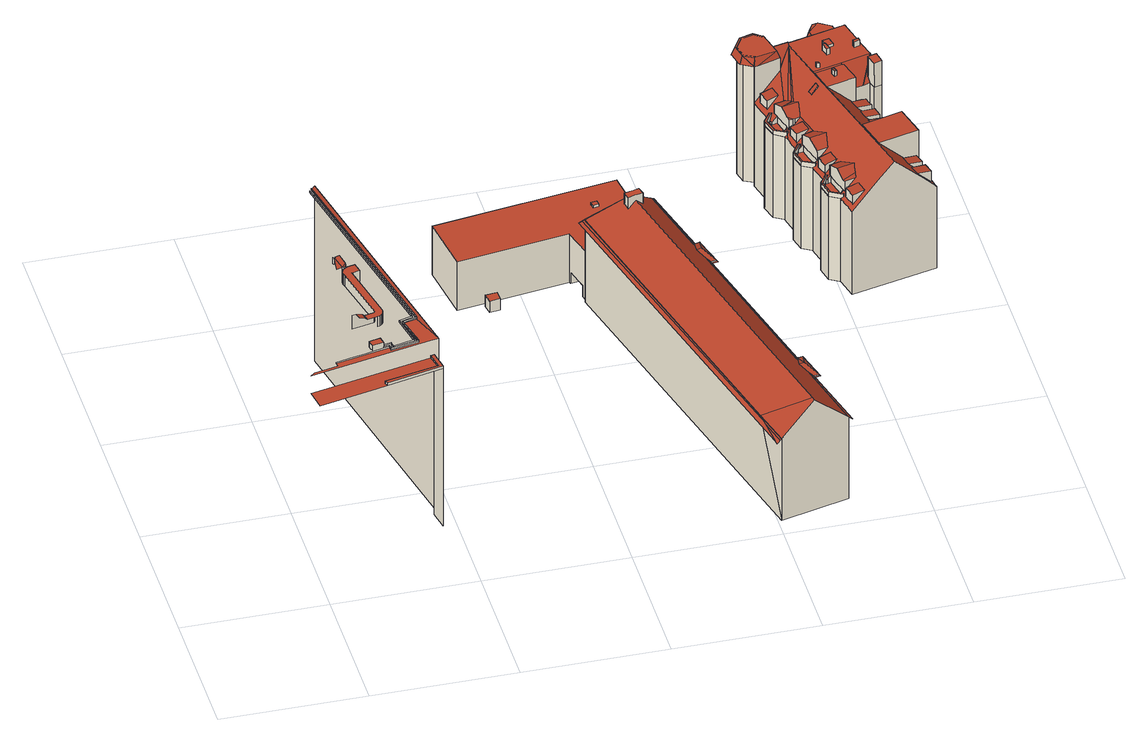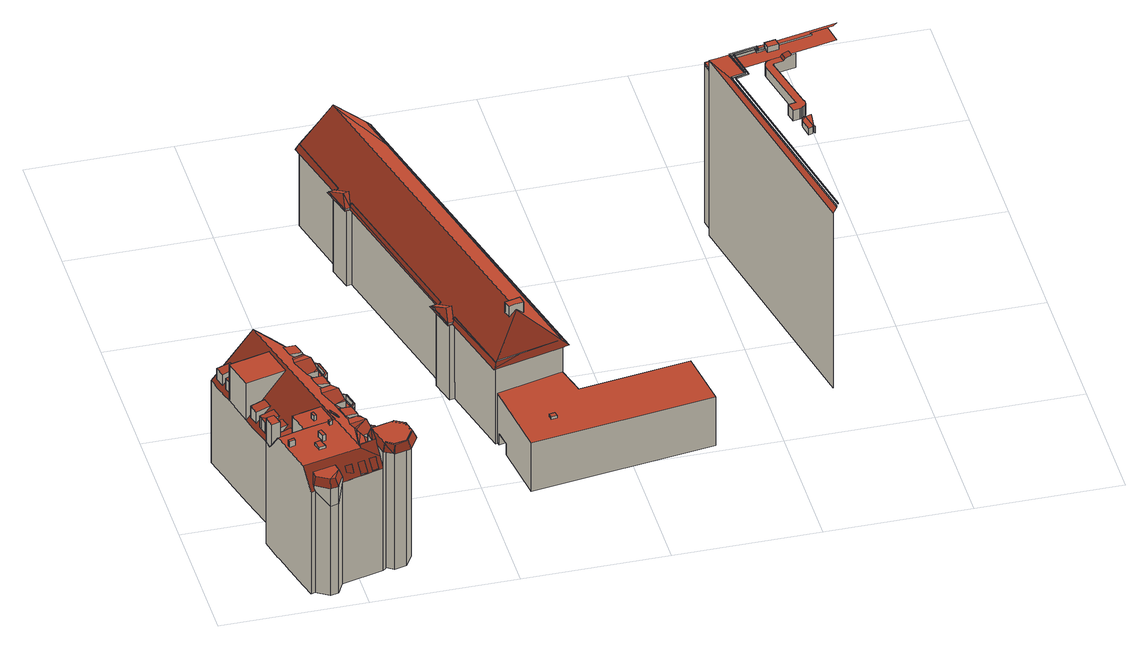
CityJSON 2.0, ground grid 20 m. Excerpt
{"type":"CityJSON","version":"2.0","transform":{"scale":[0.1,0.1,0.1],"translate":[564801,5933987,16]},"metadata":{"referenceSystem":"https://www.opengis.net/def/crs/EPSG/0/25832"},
"CityObjects":{
"building1":{"type":"Building","attributes":{"Grundfläche 2D":"1998.217395","Grundhöhe NN":"16.995"},"children":["building1-1","building1-2"],"geometry":[{"type":"MultiSurface","lod":"3","boundaries":[[[0,1,2,3,4,5,6,7]],[[8,9,10,11,12,13,14,15,16]],[[17,18,19,20]],[[21,22,23,24,25,20,19,26,27]],[[18,28,26,19]],[[9,8,29,30]],[[31,32,33,34,35,36,16,15,14,37,38,39,40,41]],[[42,43,44,45,46,47]],[[48,49,8,16,36,35]],[[8,49,48,50,51,29]],[[46,45,52,53,54,55]],[[56,57,58,59]],[[60,21,27,61]],[[57,62,63,58]],[[48,64,65,50]],[[62,66,67,63]],[[68,60,61,69]],[[53,70,71,54]],[[66,72,73,67]],[[74,68,69,75]],[[76,74,75,77]],[[78,76,77,79]],[[72,80,81,73]],[[82,83,84,79,77,75,69,61,27,26,28,59,58,63,67,73,81,85,86,87,88,89,90,91,92]],[[85,81,80,93]],[[94,78,79,84]],[[93,95,86,85]],[[48,35,34,64]],[[96,94,84,83]],[[97,87,86,95]],[[98,99,100]],[[101,96,83,82]],[[97,102,88,87]],[[102,103,89,88]],[[104,105,106,98]],[[107,108,109,110,111,99]],[[112,101,82,92]],[[105,113,114,106]],[[115,107,99,116]],[[117,118,116,99,98]],[[119,115,116,120]],[[113,121,122,114]],[[103,123,90,89]],[[124,117,98,106,114,122,125,126]],[[121,127,125,122]],[[120,116,118]],[[127,128,126,125]],[[129,119,120,118]],[[130,71,70,131]],[[128,132,124,126]],[[132,133,117,124]],[[134,112,92,91]],[[133,129,118,117]],[[64,135,136,65]],[[135,64,34,32]],[[123,134,91,90]],[[135,137,138,136]],[[139,130,131,140]],[[135,32,31,137]],[[6,5,141,142]],[[140,143,144,139]],[[137,145,146,147,148,138]],[[146,145,137,31,149,150]],[[149,31,41,151,150]],[[151,41,152,153]]],"semantics":{"surfaces":[{"type":"RoofSurface"},{"type":"WallSurface"}],"values":[0,1,0,1,0,1,0,1,1,1,1,1,1,1,1,1,1,1,1,1,1,1,1,0,1,1,1,1,1,1,0,1,1,1,1,1,1,1,1,0,1,1,1,0,1,0,1,1,1,1,1,1,1,1,1,1,1,1,1,1,1,1,1,0,1]}}]},
"building1-1":{"type":"BuildingInstallation","parents":["building1"],"geometry":[{"type":"MultiSurface","lod":"3","boundaries":[[[154,155,156,157,158]],[[154,158,159,160]],[[161,162,163,156,155,154,160]],[[10,9,30,157,156,163]],[[158,157,30,43,42,159]]],"semantics":{"surfaces":[{"type":"RoofSurface"},{"type":"WallSurface"}],"values":[0,1,1,1,1]}}]},
"building1-2":{"type":"BuildingInstallation","parents":["building1"],"geometry":[{"type":"MultiSurface","lod":"3","boundaries":[[[164,165,166,167,168,169]],[[7,165,164,6]],[[7,170,166,165]],[[167,166,170,171]],[[171,4,168,167]],[[4,5,169,168]],[[5,6,164,169]]],"semantics":{"surfaces":[{"type":"RoofSurface"},{"type":"WallSurface"}],"values":[0,1,1,1,1,1,1]}}]},
"building2":{"type":"Building","attributes":{"Grundfläche 2D":"2.170431","Grundhöhe NN":"19.262"},"geometry":[{"type":"Solid","lod":"3","boundaries":[[[[172,173,174,175]],[[176,177,175,174]],[[177,178,172,175]],[[178,179,173,172]],[[179,176,174,173]],[[179,178,177,176]]]],"semantics":{"surfaces":[{"type":"RoofSurface"},{"type":"WallSurface"},{"type":"GroundSurface"}],"values":[[0,1,1,1,1,2]]}}]},
"building3":{"type":"Building","attributes":{"Grundfläche 2D":"220.768104","Grundhöhe NN":"19.262"},"children":["building3-1"],"geometry":[{"type":"Solid","lod":"3","boundaries":[[[[180,181,182,183,184,185]],[[186,187,188,189,190,183,182,191]],[[184,183,190,192]],[[185,184,192,193]],[[180,185,193,194]],[[195,196,197,198,199,181,180,194]],[[182,181,199,191]],[[196,195,189,188]],[[187,186,198,197]],[[186,191,199,198]],[[192,190,189,195,194,193]],[[188,187,197,196]]]],"semantics":{"surfaces":[{"type":"RoofSurface"},{"type":"WallSurface"},{"type":"GroundSurface"},{"type":"OuterCeilingSurface"}],"values":[[0,1,1,1,1,1,1,1,1,2,2,3]]}}]},
"building3-1":{"type":"BuildingInstallation","parents":["building3"],"geometry":[{"type":"MultiSurface","lod":"3","boundaries":[[[200,201,202,203]],[[203,202,204,205]],[[205,206,200,203]],[[206,207,201,200]],[[202,201,207,204]]],"semantics":{"surfaces":[{"type":"RoofSurface"},{"type":"WallSurface"}],"values":[0,1,1,1,1]}}]},
"building4":{"type":"Building","attributes":{"Grundfläche 2D":"522.769428","Grundhöhe NN":"18.954"},"children":["building4-1","building4-2","building4-3"],"geometry":[{"type":"Solid","lod":"3","boundaries":[[[[208,209,210,211,212,213,214,215]],[[208,215,214,216,217,218]],[[210,211,210,209]],[[219,220,221,222,223,224,225,226,227,228,229,230,211,210,209,208,218,231,232,233,234,235]],[[221,220,219,235,234,236,237,222]],[[225,224,223,238,239,228,227,226]],[[240,241,213,212,211,230,229,242,243]],[[244,245,246,247]],[[248,249,250,251,252,212,253,254,230,244,247,255]],[[215,252,251,256]],[[256,217,215]],[[232,231,218,217,256,257]],[[258,232,257,259]],[[260,261,219,258,259,262]],[[263,261,260,264]],[[265,266,267,220,263,264,268]],[[269,266,265,270]],[[271,272,225,269,270,273]],[[274,272,271,275]],[[246,245,226,274,275]],[[264,260,262,259,257,256,251,250,249,248,255,247,246,275,271,273,270,265,268]],[[215,214,213,212,252]],[[240,243,242,229,230,254,253,212,213,241]],[[215,217,216,214]],[[234,233,232,258,219,235]],[[235,219,261,263,220,221,222,237,236,234]],[[224,223,222,221,220,267,266,269,225]],[[227,228,239,238,223,224,225,272,274,226]],[[230,229,228,227,226,245,244]]]],"semantics":{"surfaces":[{"type":"RoofSurface"},{"type":"WallSurface"},{"type":"GroundSurface"}],"values":[[0,0,0,0,0,0,0,1,1,1,1,1,1,1,1,1,1,1,1,1,2,0,0,0,0,0,0,0,0]]}}]},
"building4-1":{"type":"BuildingInstallation","parents":["building4"],"geometry":[{"type":"MultiSurface","lod":"3","boundaries":[[[276,277,278,279]],[[277,280,278]],[[281,282,283,278,280]],[[279,278,283]],[[279,283,284,285]],[[286,277,276,279,285,221]],[[282,281,235,284,283]]],"semantics":{"surfaces":[{"type":"RoofSurface"},{"type":"WallSurface"}],"values":[0,0,0,0,1,1,1]}}]},
"building4-2":{"type":"BuildingInstallation","parents":["building4"],"geometry":[{"type":"MultiSurface","lod":"3","boundaries":[[[287,288,289,290,291,292,293,294]],[[289,288,295,296]],[[296,297,209,298,299,292,291,290,289]],[[299,300,293,292]],[[210,295,288,287,294,293,300,301]]],"semantics":{"surfaces":[{"type":"RoofSurface"},{"type":"WallSurface"}],"values":[0,1,1,1,1]}}]},
"building4-3":{"type":"BuildingInstallation","parents":["building4"],"geometry":[{"type":"MultiSurface","lod":"3","boundaries":[[[302,303,304,305,306]],[[307,308,306,305,304]],[[309,304,303,310,311]],[[307,304,309]],[[302,306,312,227]],[[224,313,309,311,310]],[[307,309,313,312,306,308]]],"semantics":{"surfaces":[{"type":"RoofSurface"},{"type":"WallSurface"}],"values":[0,0,0,0,1,1,1]}}]},
"building5":{"type":"Building","attributes":{"Grundfläche 2D":"414.842397","Grundhöhe NN":"18.478"},"children":["building5-1","building5-2","building5-3","building5-4","building5-5","building5-6","building5-7","building5-8","building5-9","building5-10","building5-11","building5-12","building5-13","building5-14","building5-15","building5-16","building5-17","building5-18","building5-19","building5-20","building5-21","building5-22","building5-23","building5-24","building5-25","building5-26"],"geometry":[{"type":"MultiSurface","lod":"3","boundaries":[[[314,315,316]],[[317,318,319,320,321,322,315,314]],[[323,324,320,319,325,326]],[[327,328,326,325,329]],[[330,331,332,333,334,335]],[[336,337,338,339,340,341,342,343,344,345,346,347]],[[348,349,350,351,352,353,354,355]],[[351,350,356,357,358,339,340,339,338,359,360,352]],[[332,361,362,363]],[[332,345,344,364,361]],[[365,366,348,355,354,353,367,368]],[[332,363,369]],[[370,371,372,365,368,367,353,373,374,375,376,377,378,379,380,381,382,383,370,384]],[[385,386,387,388,378,389,390,391]],[[379,378,388,392,393,394]],[[395,396,397,398,399,400,401,402,403,404]],[[396,395,404,405,406,407,408,409,410,411,412,413,414,332,369,415,382,381,416,417,418,419,420,421,385,391,422,423,424,401,400,425,426,427,428,429,430,431,321,320,324,323,326,328,327,432,433]],[[434,435,434,436]],[[436,437,436,434,435,438,439,440,441,442,443,444,445,446,447,414,448,449,450,451,452,453,454,455,456,457,458,459,460,461,462,463,435,434]],[[434,436,437,436]],[[464,465,466,467,332,447,468,469,470,471,472]],[[332,331,345]],[[473,474,473,475]],[[465,476,477,478,479,480,481,482,483,484,485,486,487,488,475,473,474,489,490,491,466]],[[466,491,492,335,334,333]],[[381,380,493,494]],[[494,495,416,381]],[[496,497,417,416,495]],[[454,498,499,455]],[[500,501,502,503,504,505,506,446,445,444,507,508],[509,510,511,512,513]],[[415,514,515,516,517,518,382]],[[519,520,521,517,516]],[[363,362,361,364,522,523,514]],[[514,415,369]],[[514,369,363]],[[524,525,485,484]],[[526,525,524,527,528]],[[482,481,529,530,524,484,483]],[[530,527,524]],[[531,529,481,480]],[[531,532,530,529]],[[532,528,527,530]],[[533,470,534]],[[535,470,533,534,536,537]],[[505,504,503,538,539,534,470,469,468]],[[468,447,446,506,505]],[[536,540,541,537]],[[542,543,544]],[[545,546,544,543,547]],[[545,548,544,546]],[[542,549,550,543]],[[549,551,552,550]],[[553,554,555,556,552,551]],[[555,557,556]],[[556,557,558]],[[335,559,330]],[[559,560,561,330]],[[335,492,548,545,559]],[[556,558,562,559,545,547,543,550,552]],[[558,557,563,559,562]],[[563,560,559]],[[414,447,332]],[[560,345,331,330,561]],[[548,492,491,490]],[[333,332,467,466]],[[560,563,557,347,346,345]],[[429,428,314,316]],[[428,564,565,433,432,329,325,319,318,317,314]],[[327,329,432]],[[431,430,429,316,315,322,321]],[[494,493,379,394,566,567,419,496,495]],[[417,497,496,419,418]],[[493,380,379]],[[456,455,499]],[[498,454,453]],[[453,456,499,498]],[[441,440,439,500,508,507,444,443,442]],[[439,438,435,568,539,538,503,502,501,500]],[[343,342,569,366,365,372,520,519,516,515,514,523,522]],[[370,517,521,520,372,371]],[[518,517,370,383]],[[382,518,383]],[[522,364,344,343]],[[485,525,486]],[[479,531,480]],[[479,478,570,532,531]],[[570,571,528,532]],[[571,487,486,525,526,528]],[[477,476,465,464,472,469,470,533,537,541,572,573,574,575,576,577,578,579]],[[580,568,435,438,581,582]],[[478,477,579,583]],[[570,478,583,584]],[[571,570,584,585]],[[487,571,585,586]],[[490,489,474,473,475,487,586,587]],[[588,589,547,546,548,490,587,590,591]],[[592,589,588,593]],[[594,592,593,595]],[[596,594,595,597]],[[598,596,597,599]],[[600,598,599,601]],[[602,347,557,603,562,600,601,604]],[[338,337,336,347,602,605]],[[359,338,605,606]],[[360,359,606,607]],[[352,360,607,608]],[[609,610,611,378,377,376,375,374,373,353,352,608,612]],[[389,378,611,613]],[[390,389,613,614]],[[391,390,614,615]],[[616,617,618,401,424,423,422,391,615,619]],[[402,401,618,620]],[[403,402,620,621]],[[404,403,621,622]],[[623,411,410,409,408,407,406,405,404,622,624]],[[449,448,414,413,412,411,623,625]],[[626,627,628,629,630,462,461,460,459,458,457,456,453,452,451,450,449,625,631]],[[581,438,434,462,630,632]],[[534,539,568,580,633,536]],[[540,536,633,634]],[[541,540,634,572]],[[581,632,630,629,628,627,626,631,625,623,624,622,621,620,618,617,616,619,615,614,613,611,610,609,612,608,607,606,605,602,604,601,599,597,595,593,588,591,590,587,586,585,584,583,579,578,577,576,575,574,573,572,634,633,580,582]],[[463,462,434,435]],[[434,438,435]],[[533,470,535,537]],[[469,472,471,470]],[[544,548,546]],[[547,543,544,546]],[[550,543,547,589,592,594,596,598,600,562,558,556,552]],[[557,558,562,603]]],"semantics":{"surfaces":[{"type":"RoofSurface"},{"type":"WallSurface"},{"type":"GroundSurface"}],"values":[0,0,0,0,0,0,0,0,0,0,0,0,0,0,0,0,0,0,0,0,0,0,0,0,0,0,0,0,0,0,0,0,0,0,0,0,0,0,0,0,0,0,0,0,0,0,0,0,0,0,0,0,0,0,0,0,0,0,0,0,0,0,1,1,1,1,1,1,1,1,1,1,1,1,1,1,1,1,1,1,1,1,1,1,1,1,1,1,1,1,1,1,1,1,1,1,1,1,1,1,1,1,1,1,1,1,1,1,1,1,1,1,1,1,1,1,1,1,1,1,1,2,0,0,0,0,0,0,0,0]}}]},
"building5-1":{"type":"BuildingInstallation","parents":["building5"],"geometry":[{"type":"MultiSurface","lod":"3","boundaries":[[[635,636,637,638,639,640]],[[641,642,639,638]],[[642,643,640,639]],[[643,644,636,635,640]],[[641,638,637,636,644,645]]],"semantics":{"surfaces":[{"type":"RoofSurface"},{"type":"WallSurface"}],"values":[0,1,1,1,1]}}]},
"building5-2":{"type":"BuildingInstallation","parents":["building5"],"geometry":[{"type":"MultiSurface","lod":"3","boundaries":[[[646,647,648,649,650]],[[650,649,651,652]],[[647,646,650,652,653]],[[648,647,653,654]],[[654,651,649,648]]],"semantics":{"surfaces":[{"type":"RoofSurface"},{"type":"WallSurface"}],"values":[0,1,1,1,1]}}]},
"building5-3":{"type":"BuildingInstallation","parents":["building5"],"geometry":[{"type":"MultiSurface","lod":"3","boundaries":[[[655,656,657,658,659]],[[510,657,656,655,512,511]],[[658,657,510,509]],[[659,658,509,513]],[[655,659,513,512]]],"semantics":{"surfaces":[{"type":"RoofSurface"},{"type":"WallSurface"}],"values":[0,1,1,1,1]}}]},
"building5-4":{"type":"BuildingInstallation","parents":["building5"],"geometry":[{"type":"MultiSurface","lod":"3","boundaries":[[[660,661,662,663,664,665,666,667,668,669,670,671,672,673,674,675,676,677]],[[667,666,678,679]],[[679,680,395,397,398,671,670,669,668,667]],[[398,399,672,671]],[[425,681,682,683,676,675,674,673,672,399,400]],[[683,684,685,677,676]],[[686,401,402,663,662,661,660,677,685,687]],[[402,403,664,663]],[[666,665,664,403,404,688,678]]],"semantics":{"surfaces":[{"type":"RoofSurface"},{"type":"WallSurface"}],"values":[0,1,1,1,1,1,1,1,1]}}]},
"building5-5":{"type":"BuildingInstallation","parents":["building5"],"geometry":[{"type":"MultiSurface","lod":"3","boundaries":[[[689,690,691,692]],[[693,692,691]],[[689,694,690]],[[694,693,691,690]]],"semantics":{"surfaces":[{"type":"RoofSurface"},{"type":"WallSurface"}],"values":[0,1,1,1]}}]},
"building5-6":{"type":"BuildingInstallation","parents":["building5"],"geometry":[{"type":"MultiSurface","lod":"3","boundaries":[[[695,696,697,698,699,700,701,702,703]],[[704,697,696,695,703,705,706,707]],[[697,704,698]],[[705,703,702,701,700,699,708,709]]],"semantics":{"surfaces":[{"type":"RoofSurface"},{"type":"WallSurface"}],"values":[0,1,1,1]}}]},
"building5-7":{"type":"BuildingInstallation","parents":["building5"],"geometry":[{"type":"MultiSurface","lod":"3","boundaries":[[[710,711,712,713]],[[714,712,711,715]],[[714,713,712]],[[710,715,711]]],"semantics":{"surfaces":[{"type":"RoofSurface"},{"type":"WallSurface"}],"values":[0,1,1,1]}}]},
"building5-8":{"type":"BuildingInstallation","parents":["building5"],"geometry":[{"type":"MultiSurface","lod":"3","boundaries":[[[716,717,718,719]],[[719,718,720,721]],[[717,716,722,723]],[[718,717,723,720]]],"semantics":{"surfaces":[{"type":"RoofSurface"},{"type":"WallSurface"}],"values":[0,1,1,1]}}]},
"building5-9":{"type":"BuildingInstallation","parents":["building5"],"geometry":[{"type":"MultiSurface","lod":"3","boundaries":[[[724,725,726]],[[724,727,728,729,730,731,732,733,734,725]],[[735,728,727,724,726,736,737,738]],[[735,739,740,741,731,730,729,728]],[[736,726,725,734,733,742,743]]],"semantics":{"surfaces":[{"type":"RoofSurface"},{"type":"WallSurface"}],"values":[0,0,1,1,1]}}]},
"building5-10":{"type":"BuildingInstallation","parents":["building5"],"geometry":[{"type":"MultiSurface","lod":"3","boundaries":[[[744,745,746,747,748,749,750,751,752,753]],[[342,341,753,752]],[[341,340,744,753]],[[340,339,745,744]],[[339,358,746,745]],[[358,357,747,746]],[[357,356,748,747]],[[356,350,349,348,366,751,750,749,748]],[[366,569,342,752,751]]],"semantics":{"surfaces":[{"type":"RoofSurface"},{"type":"WallSurface"}],"values":[0,1,1,1,1,1,1,1,1]}}]},
"building5-11":{"type":"BuildingInstallation","parents":["building5"],"geometry":[{"type":"MultiSurface","lod":"3","boundaries":[[[754,755,756,757]],[[756,755,758]],[[759,754,757]],[[755,754,759,758]]],"semantics":{"surfaces":[{"type":"RoofSurface"},{"type":"WallSurface"}],"values":[0,1,1,1]}}]},
"building5-12":{"type":"BuildingInstallation","parents":["building5"],"geometry":[{"type":"MultiSurface","lod":"3","boundaries":[[[760,761,762,763]],[[762,761,764]],[[765,760,763]],[[761,760,765,764]]],"semantics":{"surfaces":[{"type":"RoofSurface"},{"type":"WallSurface"}],"values":[0,1,1,1]}}]},
"building5-13":{"type":"BuildingInstallation","parents":["building5"],"geometry":[{"type":"MultiSurface","lod":"3","boundaries":[[[766,767,768,769]],[[769,768,770,771]],[[766,769,771,772]],[[767,766,772,773]],[[768,767,773,770]]],"semantics":{"surfaces":[{"type":"RoofSurface"},{"type":"WallSurface"}],"values":[0,1,1,1,1]}}]},
"building5-14":{"type":"BuildingInstallation","parents":["building5"],"geometry":[{"type":"MultiSurface","lod":"3","boundaries":[[[774,775,776,777]],[[777,776,778,779]],[[774,777,779,780]],[[775,774,780,781]],[[776,775,781,778]]],"semantics":{"surfaces":[{"type":"RoofSurface"},{"type":"WallSurface"}],"values":[0,1,1,1,1]}}]},
"building5-15":{"type":"BuildingInstallation","parents":["building5"],"geometry":[{"type":"MultiSurface","lod":"3","boundaries":[[[782,783,784,785,786,787,788,789,790,791,792,793]],[[400,399,785,784,783,425]],[[398,786,785,399]],[[398,397,787,786]],[[787,397,396,788]],[[396,433,789,788]],[[433,565,564,428,792,791,790,789]],[[793,792,428,427]],[[425,783,782,793,427,426]]],"semantics":{"surfaces":[{"type":"RoofSurface"},{"type":"WallSurface"}],"values":[0,1,1,1,1,1,1,1,1]}}]},
"building5-16":{"type":"BuildingInstallation","parents":["building5"],"geometry":[{"type":"MultiSurface","lod":"3","boundaries":[[[794,795,796,797]],[[797,796,798,799]],[[794,797,799,800]],[[795,794,800,801]],[[796,795,801,798]]],"semantics":{"surfaces":[{"type":"RoofSurface"},{"type":"WallSurface"}],"values":[0,1,1,1,1]}}]},
"building5-17":{"type":"BuildingInstallation","parents":["building5"],"geometry":[{"type":"MultiSurface","lod":"3","boundaries":[[[802,803,804]],[[805,806,803,802,807]],[[808,809,810,807,802,804]],[[806,805,811]],[[811,812,803,806]],[[804,803,812,808]]],"semantics":{"surfaces":[{"type":"RoofSurface"},{"type":"WallSurface"}],"values":[0,0,1,1,1,1]}}]},
"building5-18":{"type":"BuildingInstallation","parents":["building5"],"geometry":[{"type":"MultiSurface","lod":"3","boundaries":[[[813,814,815,816]],[[815,814,817,818]],[[819,820,813,816]],[[814,813,820,817]],[[815,818,819,816]]],"semantics":{"surfaces":[{"type":"RoofSurface"},{"type":"WallSurface"}],"values":[0,1,1,1,1]}}]},
"building5-19":{"type":"BuildingInstallation","parents":["building5"],"geometry":[{"type":"MultiSurface","lod":"3","boundaries":[[[821,822,823,824]],[[824,823,825,826]],[[821,824,826,827]],[[822,821,827,828]],[[823,822,828,825]]],"semantics":{"surfaces":[{"type":"RoofSurface"},{"type":"WallSurface"}],"values":[0,1,1,1,1]}}]},
"building5-20":{"type":"BuildingInstallation","parents":["building5"],"geometry":[{"type":"MultiSurface","lod":"3","boundaries":[[[829,830,831,832,833,834,835,836,837]],[[838,436,829,837]],[[839,832,831,830,829,436,840,841]],[[842,835,834,833,843,844]],[[842,437,838,837,836,835]]],"semantics":{"surfaces":[{"type":"RoofSurface"},{"type":"WallSurface"}],"values":[0,1,1,1,1]}}]},
"building5-21":{"type":"BuildingInstallation","parents":["building5"],"geometry":[{"type":"MultiSurface","lod":"3","boundaries":[[[845,846,847,848,849,850,851,852,853,854,855,856,857,858]],[[859,860,848,847]],[[849,848,860,368,355,351,356,357,852,851,850]],[[357,358,853,852]],[[358,339,861,855,854,853]],[[861,862,855]],[[862,863,856,855]],[[863,864,338,359,858,857,856]],[[359,360,845,858]],[[360,352,354,367,859,847,846,845]]],"semantics":{"surfaces":[{"type":"RoofSurface"},{"type":"WallSurface"}],"values":[0,1,1,1,1,1,1,1,1,1]}}]},
"building5-22":{"type":"BuildingInstallation","parents":["building5"],"geometry":[{"type":"MultiSurface","lod":"3","boundaries":[[[865,866,867,868,869,870,871,872,873,874,875]],[[868,867,866,876,877,878,879,880,870,869]],[[871,870,880]],[[881,882,384,883,876,866,865,875,874,873,872]]],"semantics":{"surfaces":[{"type":"RoofSurface"},{"type":"WallSurface"}],"values":[0,1,1,1]}}]},
"building5-23":{"type":"BuildingInstallation","parents":["building5"],"geometry":[{"type":"MultiSurface","lod":"3","boundaries":[[[884,885,886,887,888,889,890,891,892,893,894,895,896]],[[897,898,888,887]],[[898,421,385,386,890,889,888]],[[386,387,891,890]],[[387,388,392,899,900,894,893,892,891]],[[900,901,895,894]],[[901,902,896,895]],[[896,902,378,389,884]],[[389,390,885,884]],[[887,886,885,390,391,903,897]]],"semantics":{"surfaces":[{"type":"RoofSurface"},{"type":"WallSurface"}],"values":[0,1,1,1,1,1,1,1,1,1]}}]},
"building5-24":{"type":"BuildingInstallation","parents":["building5"],"geometry":[{"type":"MultiSurface","lod":"3","boundaries":[[[904,905,906,907]],[[907,906,908,909]],[[904,907,909,910]],[[905,904,910,911]],[[906,905,911,908]]],"semantics":{"surfaces":[{"type":"RoofSurface"},{"type":"WallSurface"}],"values":[0,1,1,1,1]}}]},
"building5-25":{"type":"BuildingInstallation","parents":["building5"],"geometry":[{"type":"MultiSurface","lod":"3","boundaries":[[[912,913,914,915,916,917,918,919,920,921,922]],[[388,387,916,915,914,392]],[[387,386,917,916]],[[386,385,421,918,917]],[[421,420,419,920,919,918]],[[567,566,394,912,922,921,920,419]],[[394,393,392,914,913,912]]],"semantics":{"surfaces":[{"type":"RoofSurface"},{"type":"WallSurface"}],"values":[0,1,1,1,1,1,1]}}]},
"building5-26":{"type":"BuildingInstallation","parents":["building5"],"geometry":[{"type":"MultiSurface","lod":"3","boundaries":[[[923,924,925,926,927]],[[928,929,924,923,535]],[[924,929,536,540,925]],[[540,541,926,925]],[[541,537,535,923,927,926]]],"semantics":{"surfaces":[{"type":"RoofSurface"},{"type":"WallSurface"}],"values":[0,1,1,1,1]}}]}
},
"vertices":[
[10,117,263],[5,116,263],[10,88,263],[89,105,263],[104,108,263],[182,125,263],[177,152,263],[172,151,263],[117,149,293],[109,148,293],[94,145,293],[83,142,293],[68,139,293],[43,134,293],[43,134,291],[109,148,291],[117,149,291],[88,189,315],[96,190,312],[94,200,312],[86,198,315],[111,204,293],[97,201,293],[80,197,293],[80,197,303],[80,197,315],[97,201,309],[111,204,309],[99,191,309],[117,149,295],[109,148,295],[166,199,292],[146,194,292],[155,154,291],[156,151,291],[118,143,291],[118,146,291],[44,128,291],[11,121,291],[5,116,291],[172,151,291],[183,153,291],[108,152,293],[108,152,295],[116,154,295],[121,155,295],[121,155,293],[116,154,293],[118,143,293],[118,146,293],[118,143,295],[118,146,295],[121,150,295],[122,147,295],[122,147,293],[121,150,293],[113,194,293],[116,195,293],[116,195,309],[113,194,309],[112,206,293],[112,206,309],[118,196,293],[118,196,309],[156,151,293],[156,151,295],[120,198,293],[120,198,309],[94,287,293],[94,287,310],[151,153,295],[151,153,293],[121,200,293],[121,200,309],[93,290,293],[93,290,310],[92,293,293],[92,293,310],[93,297,293],[93,297,310],[122,203,293],[122,203,309],[100,304,310],[97,302,310],[94,300,310],[122,206,309],[122,208,309],[104,290,310],[104,291,310],[105,291,310],[115,293,310],[112,307,310],[102,305,310],[122,206,293],[94,300,293],[122,208,293],[97,302,293],[104,290,293],[97,314,303],[92,336,303],[89,312,303],[100,304,293],[104,291,293],[105,291,293],[97,314,293],[99,314,293],[99,314,303],[92,336,293],[91,337,293],[91,338,293],[91,338,303],[91,337,303],[102,305,293],[101,315,293],[101,315,303],[94,337,293],[94,337,303],[103,322,303],[100,340,303],[94,338,293],[94,338,303],[102,316,293],[102,316,303],[115,293,293],[103,321,303],[103,318,303],[103,319,303],[103,318,293],[103,319,293],[100,340,293],[142,197,293],[142,197,295],[103,321,293],[103,322,293],[112,307,293],[146,194,293],[146,194,295],[166,199,293],[166,199,295],[161,202,293],[161,202,295],[182,125,10],[177,152,10],[100,492,295],[100,492,293],[165,203,293],[103,497,293],[103,497,295],[165,203,295],[165,203,292],[103,497,292],[110,506,291],[183,153,10],[110,506,10],
[92,155,302],[93,149,302],[94,145,302],[109,148,302],[107,158,302],[107,158,293],[92,155,293],[93,149,293],[93,149,295],[94,145,295],
[177,152,267],[172,151,267],[177,128,267],[102,113,267],[104,108,267],[182,125,267],[177,128,263],[102,113,263],
[360,522,51],[359,536,51],[343,534,51],[345,520,51],[343,534,33],[345,520,33],[360,522,33],[359,536,33],
[460,556,111],[471,515,111],[563,538,111],[547,652,111],[294,616,111],[306,534,111],[562,546,33],[562,546,51],[559,568,51],[559,568,33],[547,652,33],[563,538,33],[294,616,33],[306,534,33],[460,556,33],[461,554,33],[461,554,51],[469,523,51],[469,523,33],[471,515,33],
[511,603,115],[510,610,115],[502,609,115],[503,602,115],[502,609,111],[503,602,111],[511,603,111],[510,610,111],
[644,21,206],[529,483,206],[526,493,206],[526,495,206],[472,516,163],[463,519,155],[591,8,155],[584,58,161],[592,2,155],[598,3,161],[645,15,206],[673,131,155],[664,166,155],[663,170,155],[663,171,155],[607,393,155],[607,395,155],[606,399,155],[597,433,155],[596,437,155],[596,439,155],[569,546,155],[563,538,163],[665,20,187],[693,27,161],[699,29,155],[674,126,155],[674,128,155],[682,128,155],[670,173,155],[615,395,155],[603,441,155],[470,521,155],[469,520,155],[564,544,155],[563,544,155],[565,539,161],[592,432,161],[592,432,30],[565,539,30],[478,517,30],[477,517,30],[472,516,30],[470,515,30],[470,515,161],[477,517,163],[478,517,163],[563,538,30],[598,3,30],[693,27,30],[668,130,161],[668,130,30],[675,132,30],[675,132,155],[673,131,30],[666,166,155],[666,166,30],[659,165,30],[659,165,161],[662,165,157],[662,165,30],[601,397,161],[601,397,30],[608,399,30],[608,399,155],[606,399,30],[599,434,155],[599,434,30],
[663,170,157],[662,169,157],[666,148,165],[669,171,157],[658,146,165],[672,127,157],[674,128,157],[680,129,157],[680,129,155],[669,171,155],[663,170,156],
[526,493,214],[516,491,214],[518,480,214],[528,483,214],[529,483,214],[539,485,214],[536,496,214],[527,493,214],[516,491,196],[518,480,196],[528,483,204],[531,483,204],[539,485,197],[536,496,197],[527,493,205],
[595,437,157],[591,414,165],[599,416,165],[602,438,157],[602,439,157],[612,400,157],[603,435,157],[613,397,157],[605,395,157],[607,395,157],[602,439,155],[613,397,155],
[797,522,182],[803,527,181],[796,525,181],[798,517,184],[798,516,185],[801,505,189],[825,511,189],[812,529,181],[804,527,181],[824,506,187],[824,507,187],[805,489,182],[823,498,184],[821,490,181],[822,491,181],[806,486,181],[777,731,216],[779,718,196],[797,738,217],[796,740,221],[776,735,221],[774,734,221],[745,698,158],[745,697,158],[752,669,158],[753,665,158],[753,664,158],[755,659,159],[762,661,166],[760,668,166],[773,671,179],[780,716,196],[748,707,164],[743,706,158],[767,635,164],[762,634,159],[761,634,158],[762,631,158],[763,627,158],[765,620,158],[766,626,161],[766,628,162],[757,633,158],[752,636,158],[747,655,158],[744,657,158],[750,635,158],[778,668,183],[781,664,185],[781,663,185],[775,672,181],[769,634,166],[768,635,166],[766,625,161],[767,628,163],[783,661,186],[775,631,171],[774,631,170],[770,630,166],[768,605,158],[769,604,158],[769,603,158],[769,602,158],[770,596,158],[771,595,158],[778,596,166],[793,600,181],[794,600,181],[785,633,181],[777,631,173],[773,622,167],[780,558,158],[770,563,158],[765,582,158],[772,592,158],[763,583,158],[768,562,158],[781,554,158],[772,593,159],[773,593,160],[779,594,166],[798,486,158],[798,487,158],[796,487,158],[788,491,158],[784,510,158],[790,520,158],[789,523,158],[781,512,158],[786,490,158],[799,482,158],[800,481,158],[800,478,158],[801,476,158],[802,471,158],[804,463,158],[805,459,158],[807,451,158],[814,452,165],[844,460,195],[867,465,217],[788,654,189],[807,583,189],[803,562,181],[797,560,174],[788,558,166],[784,557,162],[782,557,160],[783,547,158],[783,546,158],[789,524,158],[790,521,159],[792,521,161],[793,521,162],[797,522,166],[796,525,166],[803,527,173],[804,527,173],[806,486,166],[805,489,166],[863,659,172],[862,660,173],[871,652,166],[879,645,160],[862,659,173],[864,653,173],[860,652,177],[854,651,183],[853,650,184],[841,647,197],[823,643,215],[815,674,215],[815,675,215],[813,676,217],[907,475,176],[926,479,156],[925,482,156],[922,497,156],[915,522,156],[914,526,156],[858,512,214],[847,556,214],[903,570,155],[902,574,155],[899,588,155],[891,616,155],[887,633,155],[885,640,155],[879,663,155],[879,664,155],[888,717,217],[877,762,217],[796,743,217],[796,740,217],[853,685,217],[893,696,217],[894,696,217],[893,699,217],[889,713,217],[792,763,189],[790,762,189],[810,767,189],[877,763,216],[872,782,188],[866,780,188],[867,779,190],[868,775,196],[866,766,208],[863,765,208],[861,765,208],[834,759,208],[828,766,196],[827,770,191],[828,771,188],[819,769,188],[785,761,189],[770,757,189],[772,748,203],[774,739,216],[778,596,181],[779,594,182],[783,577,189],[788,558,181],[797,560,181],[914,526,214],[903,570,214],[864,653,215],[862,660,215],[861,665,215],[856,684,215],[855,684,215],[854,684,215],[853,684,215],[853,650,215],[854,651,215],[836,669,215],[839,670,215],[841,664,215],[841,663,215],[838,662,215],[765,649,189],[768,638,184],[768,635,183],[775,631,181],[777,631,181],[769,634,183],[770,630,181],[774,631,181],[760,668,181],[762,661,184],[832,769,208],[827,770,196],[828,771,196],[840,785,208],[837,788,196],[864,776,208],[848,786,208],[867,779,196],[848,791,196],[894,696,216],[878,669,188],[898,680,194],[887,672,188],[899,675,188],[856,683,214],[861,665,188],[890,661,188],[901,664,188],[756,765,216],[755,761,227],[758,764,216],[767,753,227],[767,754,226],[766,753,227],[770,757,216],[734,760,216],[737,756,227],[721,738,216],[726,738,227],[722,736,216],[726,718,216],[727,715,216],[730,718,227],[743,706,216],[744,710,227],[776,718,227],[780,716,216],[779,718,216],[745,711,227],[748,707,216],[798,517,166],[798,516,166],[782,580,166],[783,577,166],[861,665,173],[768,638,166],[848,791,168],[837,788,168],[901,664,25],[894,696,25],[893,696,25],[889,713,25],[888,717,25],[877,762,25],[877,763,25],[872,782,25],[861,665,25],[862,659,25],[862,660,25],[866,780,25],[848,791,25],[837,788,25],[828,771,25],[770,757,25],[765,751,25],[765,751,227],[767,754,25],[766,753,25],[755,758,227],[755,758,25],[738,754,227],[738,754,25],[728,737,227],[728,737,25],[732,720,227],[732,720,25],[746,713,227],[746,713,25],[743,706,25],[745,710,225],[745,710,25],[752,669,25],[744,657,25],[750,635,25],[763,627,25],[769,602,25],[770,596,25],[771,595,25],[769,603,25],[763,583,25],[768,562,25],[781,554,25],[783,546,25],[789,524,25],[789,523,25],[783,547,25],[781,512,25],[786,490,25],[799,482,25],[807,451,25],[800,481,25],[926,479,25],[914,526,25],[902,574,25],[891,616,25],[885,640,25],[879,663,25],[915,522,25],[863,659,25],[887,672,25],[890,661,25],
[784,760,191],[776,758,191],[778,753,198],[778,749,204],[787,751,204],[785,760,191],[778,749,203],[787,751,203],[785,760,190],[776,758,190],[778,753,197],
[803,756,203],[801,764,191],[792,762,191],[794,753,204],[803,755,204],[794,753,203],[803,755,203],[801,764,190],[792,762,190],
[841,663,223],[841,664,223],[839,670,223],[836,669,223],[838,662,223],
[791,526,165],[789,524,165],[789,523,165],[781,512,165],[786,490,165],[803,481,165],[803,480,165],[804,482,165],[800,485,165],[798,486,165],[796,487,165],[788,491,165],[784,510,165],[790,520,165],[790,521,165],[791,522,165],[794,526,165],[791,527,165],[803,480,162],[804,482,163],[800,485,160],[791,522,160],[791,522,161],[794,526,164],[794,526,163],[791,527,162],[789,524,159],[791,526,161],[803,481,161],
[901,480,181],[920,484,178],[916,499,178],[897,494,181],[916,499,161],[920,484,161],
[806,476,177],[806,474,177],[810,460,177],[827,464,180],[823,481,180],[809,478,178],[807,478,178],[806,477,177],[805,477,177],[810,460,163],[805,477,163],[806,476,163],[806,474,163],[807,478,165],[806,477,163],
[766,703,180],[749,699,177],[754,682,177],[770,686,180],[754,682,163],[749,699,163],
[866,612,181],[886,617,178],[883,631,178],[862,626,181],[883,631,160],[872,629,171],[879,615,167],[886,617,160],
[789,541,177],[788,549,177],[787,548,177],[789,540,177],[792,531,177],[797,533,178],[798,533,178],[809,536,180],[806,547,180],[805,553,180],[803,552,180],[792,531,163],[787,548,163],[789,541,163],[789,540,163],[792,531,164],[797,533,168],[798,533,169],[803,552,178],[788,549,163],
[753,664,155],[753,665,155],[747,655,155],[752,636,155],[757,633,155],[761,634,155],[762,634,155],[768,635,155],[762,661,155],[755,659,155],
[898,572,178],[894,587,178],[874,582,181],[878,567,181],[894,587,160],[898,572,160],
[914,507,178],[910,521,178],[891,516,181],[895,502,181],[910,521,161],[914,507,161],
[839,706,227],[843,707,227],[840,718,227],[836,717,227],[840,718,217],[836,717,217],[839,706,217],[843,707,217],
[844,720,221],[852,722,221],[849,734,221],[840,732,221],[849,734,217],[840,732,217],[844,720,217],[852,722,217],
[792,521,155],[790,521,155],[790,520,155],[784,510,155],[788,491,155],[796,487,155],[798,487,155],[805,489,155],[798,516,155],[798,517,155],[797,522,155],[793,521,155],
[804,648,203],[813,650,213],[812,657,213],[802,655,203],[812,657,212],[802,655,202],[804,648,202],[813,650,212],
[879,608,179],[891,599,178],[888,610,178],[872,590,181],[892,595,178],[868,605,181],[888,610,160],[884,609,164],[879,608,169],[892,595,160],[891,599,160],
[821,759,204],[819,768,190],[810,766,190],[812,757,204],[819,768,189],[810,766,189],[812,757,203],[821,759,203],
[824,683,223],[823,687,223],[819,686,224],[820,683,224],[819,686,217],[820,683,217],[824,683,217],[823,687,217],
[871,652,179],[864,650,180],[863,650,180],[857,648,181],[861,634,181],[879,638,179],[881,639,178],[879,645,178],[877,653,178],[877,653,160],[863,650,175],[869,651,168],[864,650,173],[881,639,160],[865,635,176],[879,638,162],
[750,635,165],[766,626,165],[766,625,165],[768,627,165],[767,628,165],[766,628,165],[757,633,165],[752,636,165],[747,655,165],[753,665,165],[757,671,165],[755,672,165],[754,672,165],[744,657,165],[766,625,162],[768,627,163],[757,671,164],[757,671,163],[755,672,162],[754,672,161],
[772,622,178],[769,621,177],[770,615,177],[771,614,177],[771,613,177],[773,604,177],[791,608,180],[786,625,180],[776,622,178],[775,622,178],[773,622,178],[769,621,163],[771,614,163],[771,613,163],[773,606,163],[773,604,163],[776,622,170],[775,622,169],[772,622,166],
[763,583,165],[768,562,165],[784,553,165],[785,552,165],[786,554,165],[782,557,165],[770,563,165],[765,582,165],[772,592,165],[772,593,165],[776,598,165],[775,598,165],[773,599,165],[785,552,162],[786,554,163],[772,593,160],[776,598,164],[775,598,163],[773,599,162],[784,553,161],
[885,715,226],[884,719,226],[876,717,226],[877,713,226],[876,717,217],[877,713,217],[885,715,217],[884,719,217],
[779,594,155],[773,593,155],[772,593,155],[772,592,155],[765,582,155],[770,563,155],[782,557,155],[784,557,155],[788,558,155],[783,577,155],[782,580,155],
[898,680,227],[886,677,227],[890,661,227],[901,664,227],[899,675,227],[889,677,195],[886,677,195]
]}
